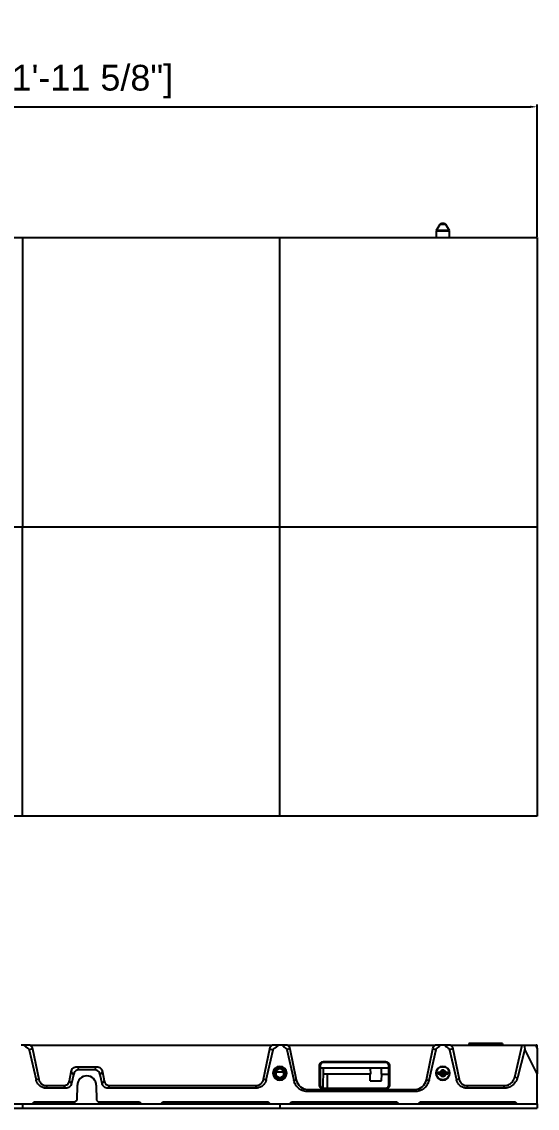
# Model space of a CAD drawing. Header units: millimetres. Extents: x 9226 to 36041, y 16031 to 21779.
# Drawn here: x 10400 to 10701, y 16744 to 17378 of the extents above; entities that cross this region are included whole.
import ezdxf

# ---------------------------------------------------------------- set-up
doc = ezdxf.new("R2010")
doc.units = ezdxf.units.MM
doc.styles.get("Standard").update_dxf_attribs({"font": 'arial.ttf'})
doc.dimstyles.new('ISO-15', dxfattribs={"dimtxt": 15, "dimasz": 4, "dimexe": 1.25, "dimexo": 5, "dimgap": 5, "dimtad": 1, "dimtoh": 1, "dimdec": 1, "dimdsep": 46, "dimtxsty": 'Standard', "dimcen": 2.5, "dimadec": 0, "dimazin": 0, "dimtfac": 1, "dimtdec": 1, "dimtmove": 0, "dimatfit": 3, "dimfxl": 1, "dimarcsym": 0})

# ---------------------------------------------------------------- blocks, each defined once
blk = doc.blocks.new('*D287')
at = {"color": 0, "lineweight": -2, "transparency": 16777216}
for p, q in [((10100.55, 17257.18), (10100.55, 17329.54)), ((10104.55, 17328.29), (10696.55, 17328.29)), ((10700.55, 17257.18), (10700.55, 17329.54))]:
    blk.add_line(p, q, dxfattribs=at)
at = {"color": 0, "transparency": 16777216}
for points in [[(10104.55, 17328.96), (10104.55, 17327.62), (10100.55, 17328.29)], [(10696.55, 17328.96), (10696.55, 17327.62), (10700.55, 17328.29)]]:
    blk.add_solid(points, dxfattribs=at)
at = {"layer": 'Defpoints', "color": 0, "transparency": 16777216}
for p in [(10700.55, 17328.29), (10100.55, 17252.18), (10700.55, 17252.18)]:
    blk.add_point(p, dxfattribs=at)
at = {"color": 0, "lineweight": -3, "transparency": 16777216, "insert": (10400.55, 17343), "char_height": 15, "attachment_point": 5}
blk.add_mtext('600mm [1\'-11 5/8"]', dxfattribs=at)

msp = doc.modelspace()

# ---------------------------------------------------------------- linework, layer by layer
at = {"color": 3, "lineweight": -3, "ltscale": 40}
msp.add_line((10700.553, 17252.476), (10700.553, 17307.676), dxfattribs=at)
at = {"color": 7, "linetype": 'Continuous', "lineweight": -3}
for p, q in [((10642.585, 17257.676), (10641.737, 17256.208)), ((10642.585, 17257.676), (10642.646, 17257.676)), ((10643.841, 17259.676), (10642.646, 17257.676)), ((10647.265, 17259.676), (10643.841, 17259.676)), ((10648.46, 17257.676), (10647.265, 17259.676)), ((10648.46, 17257.676), (10648.522, 17257.676)), ((10649.369, 17256.208), (10648.522, 17257.676)), ((10250.553, 17252.176), (10400.553, 17252.176)), ((10400.553, 17252.176), (10400.553, 17083.426)), ((10400.553, 17252.176), (10550.553, 17252.176)), ((10550.553, 17083.426), (10550.553, 17252.176)), ((10550.553, 17252.176), (10700.553, 17252.176)), ((10641.603, 17255.708), (10641.603, 17252.176)), ((10649.503, 17252.176), (10649.503, 17255.708)), ((10700.553, 17252.176), (10700.553, 17083.426)), ((10250.553, 17083.426), (10400.553, 17083.426)), ((10400.553, 17083.426), (10550.553, 17083.426)), ((10400.553, 16914.676), (10400.553, 17083.426)), ((10550.553, 17083.426), (10700.553, 17083.426)), ((10550.553, 16914.676), (10550.553, 17083.426)), ((10700.553, 17083.426), (10700.553, 16914.676)), ((10400.553, 16914.676), (10250.553, 16914.676)), ((10550.553, 16914.676), (10400.553, 16914.676)), ((10700.553, 16914.676), (10550.553, 16914.676)), ((10665.553, 16782.076), (10660.772, 16782.076)), ((10665.553, 16782.076), (10665.553, 16781.498)), ((10675.553, 16782.076), (10665.553, 16782.076)), ((10675.553, 16782.076), (10675.553, 16781.498)), ((10680.334, 16782.076), (10675.553, 16782.076)), ((10401.341, 16781.076), (10399.765, 16781.076)), ((10405.083, 16781.076), (10401.341, 16781.076)), ((10406.454, 16778.971), (10404.446, 16778.51)), ((10404.446, 16778.51), (10408.479, 16760.963)), ((10405.083, 16781.076), (10546.023, 16781.076)), ((10406.454, 16778.971), (10410.037, 16761.321)), ((10541.069, 16761.321), (10544.652, 16778.971)), ((10542.627, 16760.963), (10546.66, 16778.51)), ((10544.652, 16778.971), (10546.66, 16778.51)), ((10549.765, 16781.076), (10546.023, 16781.076)), ((10551.688, 16781.076), (10549.765, 16781.076)), ((10556.454, 16778.971), (10554.547, 16778.638)), ((10554.547, 16778.638), (10558.634, 16760.726)), ((10555.081, 16781.076), (10641.026, 16781.076)), ((10556.454, 16778.971), (10560.105, 16760.983)), ((10636.001, 16760.983), (10639.652, 16778.971)), ((10637.472, 16760.726), (10641.56, 16778.638)), ((10639.652, 16778.971), (10641.56, 16778.638)), ((10646.341, 16781.076), (10644.418, 16781.076)), ((10650.083, 16781.076), (10646.341, 16781.076)), ((10651.454, 16778.971), (10649.446, 16778.51)), ((10649.446, 16778.51), (10653.479, 16760.963)), ((10650.083, 16781.076), (10691.671, 16781.076)), ((10651.454, 16778.971), (10655.037, 16761.321)), ((10660.59, 16781.498), (10660.553, 16781.076)), ((10665.553, 16781.498), (10660.59, 16781.498)), ((10665.553, 16781.498), (10665.553, 16781.076)), ((10675.553, 16781.498), (10665.553, 16781.498)), ((10675.553, 16781.498), (10675.553, 16781.076)), ((10680.516, 16781.498), (10675.553, 16781.498)), ((10680.516, 16781.498), (10680.553, 16781.076)), ((10687.404, 16762.515), (10691.671, 16781.076)), ((10693.284, 16778.855), (10688.982, 16762.11)), ((10691.671, 16781.076), (10692.999, 16781.076)), ((10692.999, 16781.076), (10693.284, 16778.855)), ((10692.999, 16781.076), (10699.927, 16781.076)), ((10700.553, 16764.376), (10693.284, 16778.855)), ((10700.553, 16779.398), (10699.927, 16781.076)), ((10700.553, 16781.076), (10699.937, 16781.076)), ((10700.553, 16779.398), (10700.553, 16764.376)), ((10576.053, 16771.563), (10612.053, 16771.563)), ((10576.053, 16771.076), (10576.053, 16771.563)), ((10612.053, 16771.076), (10576.053, 16771.076)), ((10612.053, 16771.563), (10612.053, 16771.076)), ((10427.899, 16760.44), (10428.885, 16765.657)), ((10430.267, 16763.946), (10428.885, 16765.657)), ((10430.267, 16763.946), (10429.17, 16758.865)), ((10432.28, 16768.522), (10433.723, 16766.735)), ((10432.28, 16768.522), (10443.826, 16768.522)), ((10442.384, 16766.735), (10433.723, 16766.735)), ((10442.384, 16766.735), (10443.826, 16768.522)), ((10447.221, 16765.657), (10445.84, 16763.946)), ((10446.936, 16758.865), (10445.84, 16763.946)), ((10447.221, 16765.657), (10448.207, 16760.44)), ((10548.171, 16765.534), (10548.199, 16763.935)), ((10548.185, 16765.576), (10552.922, 16765.576)), ((10550.553, 16768.326), (10550.553, 16768.826)), ((10550.553, 16767.276), (10550.553, 16767.776)), ((10552.908, 16763.935), (10552.935, 16765.534)), ((10573.579, 16758.088), (10573.579, 16769.088)), ((10574.053, 16769.076), (10574.053, 16758.076)), ((10614.053, 16767.776), (10574.053, 16767.776)), ((10575.771, 16756.12), (10575.975, 16767.776)), ((10603.327, 16764.276), (10575.913, 16764.276)), ((10578.253, 16756.076), (10578.396, 16764.276)), ((10603.262, 16760.326), (10603.193, 16764.276)), ((10603.282, 16767.776), (10603.327, 16764.276)), ((10609.779, 16764.276), (10609.825, 16767.776)), ((10609.779, 16764.276), (10614.053, 16764.276)), ((10609.845, 16760.326), (10609.913, 16764.276)), ((10614.053, 16758.076), (10614.053, 16769.076)), ((10614.528, 16769.088), (10614.528, 16758.088)), ((10642.646, 16765.376), (10643.841, 16765.376)), ((10643.841, 16764.176), (10642.646, 16764.176)), ((10644.819, 16765.376), (10646.287, 16765.376)), ((10646.287, 16764.176), (10644.819, 16764.176)), ((10647.265, 16765.376), (10648.46, 16765.376)), ((10648.46, 16764.176), (10647.265, 16764.176)), ((10700.553, 16746.976), (10700.553, 16764.376)), ((10410.037, 16761.321), (10408.479, 16760.963)), ((10414.619, 16757.576), (10414.619, 16756.076)), ((10414.619, 16757.576), (10424.503, 16757.576)), ((10425.714, 16756.076), (10424.503, 16757.576)), ((10427.899, 16760.44), (10429.17, 16758.865)), ((10432.401, 16749.075), (10432.553, 16757.776)), ((10432.553, 16757.776), (10432.556, 16757.967)), ((10443.553, 16757.776), (10443.55, 16757.967)), ((10443.553, 16757.776), (10443.705, 16749.075)), ((10446.936, 16758.865), (10448.207, 16760.44)), ((10451.603, 16757.576), (10450.392, 16756.076)), ((10451.603, 16757.576), (10536.487, 16757.576)), ((10536.487, 16757.576), (10536.487, 16756.076)), ((10541.069, 16761.321), (10542.627, 16760.963)), ((10550.553, 16762.276), (10550.553, 16761.776)), ((10550.553, 16761.226), (10550.553, 16760.726)), ((10558.634, 16760.726), (10560.105, 16760.983)), ((10603.262, 16760.326), (10609.845, 16760.326)), ((10636.001, 16760.983), (10637.472, 16760.726)), ((10655.037, 16761.321), (10653.479, 16760.963)), ((10659.619, 16757.576), (10659.619, 16756.076)), ((10659.619, 16757.576), (10681.22, 16757.576)), ((10681.22, 16756.076), (10681.22, 16757.576)), ((10687.404, 16762.515), (10688.982, 16762.11)), ((10425.714, 16756.076), (10414.619, 16756.076)), ((10536.487, 16756.076), (10450.392, 16756.076)), ((10566.966, 16755.377), (10566.966, 16754.078)), ((10566.966, 16755.377), (10629.141, 16755.377)), ((10629.141, 16754.078), (10566.966, 16754.078)), ((10576.053, 16756.076), (10576.053, 16755.614)), ((10576.053, 16756.076), (10612.053, 16756.076)), ((10612.053, 16755.614), (10576.053, 16755.614)), ((10612.053, 16755.614), (10612.053, 16756.076)), ((10629.141, 16754.078), (10629.141, 16755.377)), ((10681.22, 16756.076), (10659.619, 16756.076)), ((10250.553, 16746.976), (10400.553, 16746.976)), ((10250.553, 16744.376), (10400.553, 16744.376)), ((10394.853, 16746.976), (10406.253, 16746.976)), ((10400.553, 16746.976), (10400.553, 16744.376)), ((10400.553, 16746.976), (10550.553, 16746.976)), ((10400.553, 16744.376), (10550.553, 16744.376)), ((10406.253, 16746.976), (10407.353, 16748.076)), ((10407.253, 16747.976), (10416.553, 16747.976)), ((10407.353, 16748.076), (10431.384, 16748.076)), ((10407.553, 16747.976), (10407.553, 16746.976)), ((10415.553, 16746.976), (10415.553, 16747.976)), ((10416.553, 16747.976), (10416.553, 16748.076)), ((10420.605, 16747.676), (10420.598, 16748.076)), ((10420.605, 16747.676), (10423.105, 16747.676)), ((10421.803, 16747.676), (10421.803, 16746.976)), ((10423.105, 16747.676), (10423.098, 16748.076)), ((10423.105, 16747.676), (10428.002, 16747.676)), ((10424.303, 16747.676), (10424.303, 16746.976)), ((10426.803, 16747.676), (10426.803, 16746.976)), ((10428.002, 16747.676), (10428.009, 16748.076)), ((10431.384, 16748.076), (10432.401, 16749.075)), ((10443.705, 16749.075), (10444.722, 16748.076)), ((10444.722, 16748.076), (10468.753, 16748.076)), ((10460.903, 16746.976), (10460.903, 16748.076)), ((10468.753, 16748.076), (10469.853, 16746.976)), ((10469.853, 16746.976), (10481.253, 16746.976)), ((10481.253, 16746.976), (10482.353, 16748.076)), ((10482.353, 16748.076), (10543.753, 16748.076)), ((10490.203, 16746.976), (10490.203, 16748.076)), ((10523, 16747.676), (10522.993, 16748.076)), ((10523, 16747.676), (10525.483, 16747.676)), ((10524.303, 16747.676), (10524.303, 16746.976)), ((10525.483, 16747.676), (10525.476, 16748.076)), ((10525.483, 16747.676), (10530.624, 16747.676)), ((10526.803, 16747.676), (10526.803, 16746.976)), ((10529.303, 16747.676), (10529.303, 16746.976)), ((10530.624, 16747.676), (10530.631, 16748.076)), ((10534.553, 16748.076), (10534.553, 16747.976)), ((10534.553, 16747.976), (10543.853, 16747.976)), ((10535.553, 16747.976), (10535.553, 16746.976)), ((10543.553, 16746.976), (10543.553, 16747.976)), ((10543.753, 16748.076), (10544.853, 16746.976)), ((10544.853, 16746.976), (10556.253, 16746.976)), ((10550.553, 16746.976), (10700.553, 16746.976)), ((10550.553, 16746.976), (10550.553, 16744.376)), ((10550.553, 16744.376), (10700.553, 16744.376)), ((10556.253, 16746.976), (10557.353, 16748.076)), ((10557.253, 16747.976), (10566.553, 16747.976)), ((10557.353, 16748.076), (10618.753, 16748.076)), ((10557.553, 16747.976), (10557.553, 16746.976)), ((10565.553, 16746.976), (10565.553, 16747.976)), ((10566.553, 16747.976), (10566.553, 16748.076)), ((10570.483, 16747.676), (10570.476, 16748.076)), ((10570.483, 16747.676), (10575.624, 16747.676)), ((10571.803, 16747.676), (10571.803, 16746.976)), ((10574.303, 16747.676), (10574.303, 16746.976)), ((10575.624, 16747.676), (10575.631, 16748.076)), ((10575.624, 16747.676), (10578.106, 16747.676)), ((10576.803, 16747.676), (10576.803, 16746.976)), ((10578.106, 16747.676), (10578.113, 16748.076)), ((10610.903, 16746.976), (10610.903, 16748.076)), ((10618.753, 16748.076), (10619.853, 16746.976)), ((10619.853, 16746.976), (10631.253, 16746.976)), ((10631.253, 16746.976), (10632.353, 16748.076)), ((10632.353, 16748.076), (10687.753, 16748.076)), ((10640.203, 16746.976), (10640.203, 16748.076)), ((10672.991, 16747.676), (10672.984, 16748.076)), ((10672.991, 16747.676), (10678.115, 16747.676)), ((10674.303, 16747.676), (10674.303, 16746.976)), ((10676.803, 16747.676), (10676.803, 16746.976)), ((10678.115, 16747.676), (10678.122, 16748.076)), ((10678.115, 16747.676), (10680.502, 16747.676)), ((10679.303, 16747.676), (10679.303, 16746.976)), ((10680.502, 16747.676), (10680.509, 16748.076)), ((10684.553, 16748.076), (10684.553, 16747.976)), ((10684.553, 16747.976), (10687.853, 16747.976)), ((10685.553, 16747.976), (10685.553, 16746.976)), ((10687.753, 16748.076), (10688.853, 16746.976)), ((10688.853, 16746.976), (10700.553, 16746.976)), ((10700.553, 16746.976), (10700.553, 16744.376))]:
    msp.add_line(p, q, dxfattribs=at)
at = {"color": 8, "linetype": 'Continuous', "lineweight": -3}
for p, q in [((10649.503, 17255.708), (10641.603, 17255.708)), ((10645.519, 17256.208), (10641.737, 17256.208)), ((10649.369, 17256.208), (10645.519, 17256.208)), ((10645.553, 16768.726), (10645.553, 16768.826)), ((10645.553, 16760.826), (10645.553, 16760.726))]:
    msp.add_line(p, q, dxfattribs=at)
at = {"color": 7, "linetype": 'Continuous', "lineweight": -3, "flags": 128}
for points in [[(10574.053, 16769.076), (10573.787, 16769.083), (10573.579, 16769.088)], [(10614.528, 16769.088), (10614.262, 16769.081), (10614.053, 16769.076)], [(10574.053, 16758.076), (10573.787, 16758.083), (10573.579, 16758.088)], [(10614.528, 16758.088), (10614.262, 16758.081), (10614.053, 16758.076)]]:
    msp.add_lwpolyline(points, dxfattribs=at)
at = {"color": 7, "linetype": 'Continuous', "lineweight": -3}
for radius in [3.95, 3.816]:
    msp.add_circle((10645.553, 16764.776), radius, dxfattribs=at)
for centre, radius, start, end in [((10642.603, 17255.708), 1, 150, 180), ((10648.503, 17255.708), 1, 0, 30), ((10661.985, 16781.376), 1.4, 150, 175), ((10679.122, 16781.376), 1.4, 5, 30), ((10438.053, 16757.776), 5.5, 0, 180), ((10550.553, 16764.776), 4.05, 90, 270), ((10550.553, 16764.776), 3.55, 90, 270), ((10550.553, 16764.776), 3, 90, 270), ((10550.553, 16764.776), 2.5, 90, 270), ((10550.553, 16764.776), 4.05, 270, 90), ((10550.553, 16764.776), 3.55, 270, 90), ((10550.553, 16764.776), 3, 270, 90), ((10550.553, 16764.776), 2.5, 270, 90), ((10645.553, 16764.776), 4.05, 90, 270), ((10645.553, 16764.776), 2.969, 168.338926, 191.661074), ((10645.553, 16764.776), 1.814, 19.317157, 160.682834), ((10645.553, 16764.776), 1.814, 199.317168, 340.682826), ((10645.553, 16764.776), 4.05, 270, 90), ((10645.553, 16764.776), 2.969, 348.338926, 11.661074), ((10566.965, 16762.376), 6.999, 191.482413, 270.00724), ((10629.142, 16762.376), 6.999, 269.99276, 348.517587)]:
    msp.add_arc(centre, radius, start, end, dxfattribs=at)
for points, knots in [([(10644.819, 17260.176), (10644.649, 17260.159), (10644.36, 17260.132), (10644.025, 17259.923), (10643.898, 17259.752), (10643.841, 17259.676)], [0, 0, 0, 0, 0.4450055, 0.7507299, 1, 1, 1, 1]), ([(10646.287, 17260.176), (10646.239, 17260.176), (10646.144, 17260.176), (10645.962, 17260.176), (10645.763, 17260.176), (10645.553, 17260.176), (10645.343, 17260.176), (10645.144, 17260.176), (10644.962, 17260.176), (10644.867, 17260.176), (10644.819, 17260.176)], [0, 0, 0, 0, 0.1249229, 0.2500008, 0.3748376, 0.4999949, 0.6248348, 0.7499979, 0.8749184, 1, 1, 1, 1]), ([(10647.265, 17259.676), (10647.196, 17259.766), (10647.057, 17259.948), (10646.746, 17260.115), (10646.48, 17260.172), (10646.324, 17260.175), (10646.287, 17260.176)], [0, 0, 0, 0, 0.2960001, 0.5914594, 0.9026425, 1, 1, 1, 1]), ([(10401.341, 16781.076), (10401.667, 16780.852), (10402.284, 16780.429), (10403.067, 16779.896), (10403.684, 16779.473), (10404.056, 16779.222), (10404.227, 16778.996), (10404.292, 16778.914), (10404.346, 16778.818), (10404.378, 16778.731), (10404.416, 16778.623), (10404.434, 16778.555), (10404.446, 16778.51)], [0, 0, 0, 0, 0.289629, 0.546849, 0.6914899, 0.839411, 0.8686776, 0.8977948, 0.9162387, 0.9485969, 0.9657607, 1, 1, 1, 1]), ([(10405.083, 16781.076), (10405.132, 16781.04), (10405.23, 16780.968), (10405.368, 16780.851), (10405.501, 16780.727), (10405.627, 16780.595), (10405.747, 16780.456), (10405.86, 16780.309), (10405.992, 16780.117), (10406.134, 16779.877), (10406.272, 16779.585), (10406.382, 16779.283), (10406.43, 16779.075), (10406.454, 16778.971)], [0, 0, 0, 0, 0.0707591, 0.1413361, 0.2119424, 0.2827893, 0.3540861, 0.4260378, 0.4988442, 0.6260874, 0.751275, 0.8755299, 1, 1, 1, 1]), ([(10544.652, 16778.971), (10544.665, 16779.031), (10544.691, 16779.149), (10544.742, 16779.323), (10544.802, 16779.494), (10544.872, 16779.663), (10544.951, 16779.828), (10545.04, 16779.991), (10545.162, 16780.19), (10545.325, 16780.417), (10545.537, 16780.661), (10545.768, 16780.884), (10545.938, 16781.012), (10546.023, 16781.076)], [0, 0, 0, 0, 0.0706265, 0.1411173, 0.2116847, 0.2825402, 0.3538929, 0.4259475, 0.4989028, 0.6263685, 0.7516211, 0.8757814, 1, 1, 1, 1]), ([(10546.66, 16778.51), (10546.698, 16778.693), (10546.775, 16778.866), (10546.936, 16779.092), (10546.998, 16779.162), (10547.134, 16779.287), (10547.212, 16779.34), (10547.595, 16779.601), (10548.483, 16780.204), (10549.277, 16780.744), (10549.765, 16781.076)], [0, 0, 0, 0, 0.125, 0.125, 0.1875, 0.1875, 0.25, 0.25, 0.5, 1, 1, 1, 1]), ([(10555.081, 16781.076), (10554.94, 16781.078), (10554.799, 16781.076), (10554.516, 16781.076), (10554.374, 16781.076), (10553.95, 16781.076), (10553.667, 16781.076), (10552.82, 16781.076), (10552.254, 16781.076), (10551.688, 16781.076)], [0, 0, 0, 0, 0.125, 0.125, 0.25, 0.25, 0.5, 0.5, 1, 1, 1, 1]), ([(10551.688, 16781.076), (10552.053, 16780.823), (10552.418, 16780.571), (10552.965, 16780.193), (10553.147, 16780.067), (10553.42, 16779.878), (10553.512, 16779.815), (10553.695, 16779.689), (10553.791, 16779.622), (10553.941, 16779.518), (10553.999, 16779.476), (10554.057, 16779.43), (10554.072, 16779.418), (10554.093, 16779.401), (10554.113, 16779.383), (10554.197, 16779.302), (10554.26, 16779.23), (10554.427, 16778.993), (10554.504, 16778.822), (10554.547, 16778.638)], [0, 0, 0, 0, 0.25, 0.25, 0.375, 0.375, 0.4375, 0.4375, 0.5, 0.5, 0.5625, 0.5625, 0.59375, 0.59375, 0.625, 0.625, 0.75, 0.75, 1, 1, 1, 1]), ([(10555.081, 16781.076), (10555.168, 16781.012), (10555.253, 16780.947), (10555.416, 16780.809), (10555.493, 16780.735), (10555.715, 16780.504), (10555.85, 16780.335), (10556.203, 16779.794), (10556.368, 16779.396), (10556.454, 16778.971)], [0, 0, 0, 0, 0.125, 0.125, 0.25, 0.25, 0.5, 0.5, 1, 1, 1, 1]), ([(10639.652, 16778.971), (10639.737, 16779.391), (10639.905, 16779.795), (10640.256, 16780.334), (10640.389, 16780.501), (10640.61, 16780.732), (10640.688, 16780.807), (10640.852, 16780.946), (10640.938, 16781.012), (10641.026, 16781.076)], [0, 0, 0, 0, 0.5, 0.5, 0.75, 0.75, 0.875, 0.875, 1, 1, 1, 1]), ([(10644.418, 16781.076), (10643.853, 16781.076), (10643.287, 16781.076), (10642.439, 16781.076), (10642.156, 16781.076), (10641.732, 16781.077), (10641.591, 16781.077), (10641.308, 16781.077), (10641.167, 16781.078), (10641.026, 16781.076)], [0, 0, 0, 0, 0.5, 0.5, 0.75, 0.75, 0.875, 0.875, 1, 1, 1, 1]), ([(10641.56, 16778.638), (10641.569, 16778.677), (10641.589, 16778.752), (10641.628, 16778.858), (10641.672, 16778.956), (10641.719, 16779.045), (10641.768, 16779.124), (10641.818, 16779.194), (10641.866, 16779.254), (10641.911, 16779.307), (10641.954, 16779.352), (10641.991, 16779.387), (10642.021, 16779.415), (10642.061, 16779.448), (10642.141, 16779.509), (10642.298, 16779.618), (10642.537, 16779.783), (10642.883, 16780.02), (10643.517, 16780.456), (10644.045, 16780.819), (10644.418, 16781.076)], [0, 0, 0, 0, 0.0310903, 0.0607072, 0.0886723, 0.1148492, 0.1391415, 0.1614878, 0.1817905, 0.1998698, 0.2158807, 0.2303197, 0.239612, 0.2480074, 0.2709001, 0.3179023, 0.3979784, 0.4985347, 0.6456164, 1, 1, 1, 1]), ([(10646.341, 16781.076), (10646.667, 16780.852), (10647.284, 16780.429), (10648.067, 16779.896), (10648.684, 16779.473), (10649.056, 16779.222), (10649.227, 16778.996), (10649.292, 16778.914), (10649.346, 16778.818), (10649.378, 16778.731), (10649.416, 16778.623), (10649.434, 16778.555), (10649.446, 16778.51)], [0, 0, 0, 0, 0.289629, 0.546849, 0.6914899, 0.839411, 0.8686776, 0.8977948, 0.9162387, 0.9485969, 0.9657607, 1, 1, 1, 1]), ([(10650.083, 16781.076), (10650.132, 16781.04), (10650.23, 16780.968), (10650.368, 16780.851), (10650.501, 16780.727), (10650.627, 16780.595), (10650.747, 16780.456), (10650.86, 16780.309), (10650.992, 16780.117), (10651.134, 16779.877), (10651.272, 16779.585), (10651.382, 16779.283), (10651.43, 16779.075), (10651.454, 16778.971)], [0, 0, 0, 0, 0.0707591, 0.1413361, 0.2119424, 0.2827893, 0.3540861, 0.4260378, 0.4988442, 0.6260874, 0.751275, 0.8755299, 1, 1, 1, 1]), ([(10700.553, 16779.573), (10700.553, 16779.714), (10700.553, 16780.215), (10700.553, 16780.716), (10700.553, 16781.076)], [0, 0, 0, 0, 0.2813962, 1, 1, 1, 1]), ([(10573.579, 16769.088), (10573.58, 16769.142), (10573.582, 16769.249), (10573.598, 16769.409), (10573.625, 16769.567), (10573.662, 16769.725), (10573.71, 16769.881), (10573.806, 16770.136), (10573.984, 16770.473), (10574.292, 16770.849), (10574.668, 16771.157), (10575.029, 16771.347), (10575.335, 16771.459), (10575.572, 16771.519), (10575.811, 16771.556), (10575.972, 16771.56), (10576.053, 16771.563)], [0, 0, 0, 0, 0.0414226, 0.0827214, 0.1240802, 0.165682, 0.2077067, 0.2503288, 0.3760422, 0.5000512, 0.6237435, 0.7495003, 0.8130207, 0.8755356, 0.9376549, 1, 1, 1, 1]), ([(10576.053, 16771.076), (10576.004, 16771.074), (10575.905, 16771.072), (10575.753, 16771.055), (10575.596, 16771.025), (10575.436, 16770.98), (10575.274, 16770.92), (10575.111, 16770.843), (10574.951, 16770.748), (10574.795, 16770.634), (10574.646, 16770.501), (10574.506, 16770.349), (10574.379, 16770.177), (10574.268, 16769.987), (10574.176, 16769.779), (10574.107, 16769.556), (10574.062, 16769.32), (10574.056, 16769.158), (10574.053, 16769.076)], [0, 0, 0, 0, 0.0464851, 0.0951047, 0.1458591, 0.1987486, 0.2537734, 0.3109336, 0.3702295, 0.4316611, 0.4952284, 0.5609314, 0.6287703, 0.6987449, 0.7708553, 0.8451013, 0.9214829, 1, 1, 1, 1]), ([(10612.053, 16771.563), (10612.107, 16771.562), (10612.214, 16771.56), (10612.374, 16771.543), (10612.532, 16771.517), (10612.69, 16771.479), (10612.846, 16771.431), (10613.1, 16771.335), (10613.438, 16771.158), (10613.814, 16770.85), (10614.122, 16770.473), (10614.312, 16770.113), (10614.424, 16769.806), (10614.483, 16769.57), (10614.521, 16769.33), (10614.525, 16769.169), (10614.528, 16769.088)], [0, 0, 0, 0, 0.04140846, 0.08269338, 0.12403878, 0.16562785, 0.20764062, 0.25025173, 0.37594096, 0.49994156, 0.62364223, 0.74942308, 0.81296025, 0.87549399, 0.93763361, 1, 1, 1, 1]), ([(10614.053, 16769.076), (10614.052, 16769.121), (10614.05, 16769.212), (10614.036, 16769.346), (10614.014, 16769.477), (10613.983, 16769.604), (10613.945, 16769.727), (10613.9, 16769.846), (10613.849, 16769.959), (10613.791, 16770.068), (10613.728, 16770.171), (10613.66, 16770.268), (10613.588, 16770.359), (10613.512, 16770.445), (10613.433, 16770.525), (10613.351, 16770.599), (10613.266, 16770.667), (10613.18, 16770.729), (10613.092, 16770.785), (10613.004, 16770.836), (10612.914, 16770.881), (10612.825, 16770.921), (10612.735, 16770.956), (10612.646, 16770.986), (10612.558, 16771.012), (10612.47, 16771.032), (10612.384, 16771.049), (10612.299, 16771.061), (10612.215, 16771.069), (10612.134, 16771.075), (10612.08, 16771.075), (10612.053, 16771.076)], [0, 0, 0, 0, 0.0435902, 0.0865297, 0.1288185, 0.1704567, 0.2114442, 0.251781, 0.2914672, 0.3305028, 0.3688878, 0.4066222, 0.443706, 0.4801392, 0.5159219, 0.5510541, 0.5855359, 0.6193671, 0.652548, 0.6850784, 0.7169585, 0.7481883, 0.7787678, 0.808697, 0.8379761, 0.8666051, 0.8945839, 0.9219128, 0.9485917, 0.9746208, 1, 1, 1, 1]), ([(10428.885, 16765.657), (10428.966, 16766.085), (10429.102, 16766.488), (10429.488, 16767.203), (10429.738, 16767.515), (10430.335, 16768.018), (10430.682, 16768.21), (10431.442, 16768.462), (10431.854, 16768.522), (10432.28, 16768.522)], [0, 0, 0, 0, 0.25, 0.25, 0.5, 0.5, 0.75, 0.75, 1, 1, 1, 1]), ([(10433.723, 16766.735), (10433.296, 16766.735), (10432.883, 16766.677), (10432.118, 16766.431), (10431.766, 16766.245), (10431.159, 16765.755), (10430.903, 16765.451), (10430.501, 16764.754), (10430.357, 16764.362), (10430.267, 16763.946)], [0, 0, 0, 0, 0.25, 0.25, 0.5, 0.5, 0.75, 0.75, 1, 1, 1, 1]), ([(10445.84, 16763.946), (10445.75, 16764.362), (10445.605, 16764.754), (10445.204, 16765.451), (10444.947, 16765.755), (10444.34, 16766.245), (10443.989, 16766.431), (10443.224, 16766.677), (10442.81, 16766.735), (10442.384, 16766.735)], [0, 0, 0, 0, 0.25, 0.25, 0.5, 0.5, 0.75, 0.75, 1, 1, 1, 1]), ([(10443.826, 16768.522), (10444.252, 16768.522), (10444.664, 16768.462), (10445.424, 16768.21), (10445.771, 16768.018), (10446.368, 16767.515), (10446.618, 16767.203), (10447.004, 16766.488), (10447.14, 16766.085), (10447.221, 16765.657)], [0, 0, 0, 0, 0.25, 0.25, 0.5, 0.5, 0.75, 0.75, 1, 1, 1, 1]), ([(10643.841, 16765.376), (10643.911, 16765.376), (10644.049, 16765.376), (10644.36, 16765.376), (10644.626, 16765.376), (10644.782, 16765.376), (10644.819, 16765.376)], [0, 0, 0, 0, 0.2959962, 0.5914517, 0.9026308, 1, 1, 1, 1]), ([(10644.819, 16764.176), (10644.649, 16764.176), (10644.36, 16764.176), (10644.025, 16764.176), (10643.898, 16764.176), (10643.841, 16764.176)], [0, 0, 0, 0, 0.4450055, 0.7507299, 1, 1, 1, 1]), ([(10644.819, 16765.376), (10644.867, 16765.427), (10644.962, 16765.53), (10645.144, 16765.638), (10645.343, 16765.708), (10645.553, 16765.731), (10645.763, 16765.708), (10645.962, 16765.638), (10646.144, 16765.53), (10646.239, 16765.427), (10646.287, 16765.376)], [0, 0, 0, 0, 0.1249164, 0.249994, 0.3748307, 0.4999966, 0.6248363, 0.7499908, 0.8749186, 1, 1, 1, 1]), ([(10646.287, 16764.176), (10646.239, 16764.124), (10646.144, 16764.021), (10645.962, 16763.913), (10645.763, 16763.843), (10645.553, 16763.82), (10645.343, 16763.843), (10645.144, 16763.913), (10644.962, 16764.021), (10644.867, 16764.124), (10644.819, 16764.176)], [0, 0, 0, 0, 0.1249229, 0.2500008, 0.3748376, 0.4999949, 0.6248348, 0.7499979, 0.8749184, 1, 1, 1, 1]), ([(10646.287, 16765.376), (10646.458, 16765.376), (10646.746, 16765.376), (10647.082, 16765.376), (10647.208, 16765.376), (10647.265, 16765.376)], [0, 0, 0, 0, 0.4449972, 0.7507357, 1, 1, 1, 1]), ([(10647.265, 16764.176), (10647.196, 16764.176), (10647.057, 16764.176), (10646.746, 16764.176), (10646.48, 16764.176), (10646.324, 16764.176), (10646.287, 16764.176)], [0, 0, 0, 0, 0.2960001, 0.5914594, 0.9026425, 1, 1, 1, 1]), ([(10414.619, 16756.076), (10414.54, 16756.076), (10414.382, 16756.078), (10414.147, 16756.092), (10413.913, 16756.113), (10413.681, 16756.144), (10413.45, 16756.183), (10413.22, 16756.231), (10412.992, 16756.288), (10412.765, 16756.353), (10412.28, 16756.512), (10411.56, 16756.832), (10410.677, 16757.423), (10409.903, 16758.151), (10409.392, 16758.832), (10409.07, 16759.38), (10408.881, 16759.76), (10408.72, 16760.15), (10408.582, 16760.551), (10408.514, 16760.825), (10408.479, 16760.963)], [0, 0, 0, 0, 0.0279561, 0.0557813, 0.0835141, 0.1111935, 0.1388588, 0.1665491, 0.1943037, 0.2221614, 0.2501607, 0.375032, 0.5000082, 0.6248422, 0.7498408, 0.8000855, 0.849995, 0.8997977, 0.9497234, 1, 1, 1, 1]), ([(10410.037, 16761.321), (10410.051, 16761.255), (10410.079, 16761.125), (10410.132, 16760.932), (10410.192, 16760.741), (10410.261, 16760.554), (10410.338, 16760.37), (10410.422, 16760.188), (10410.515, 16760.009), (10410.716, 16759.661), (10411.07, 16759.172), (10411.646, 16758.613), (10412.308, 16758.159), (10412.919, 16757.883), (10413.429, 16757.724), (10413.821, 16757.638), (10414.218, 16757.585), (10414.485, 16757.579), (10414.619, 16757.576)], [0, 0, 0, 0, 0.0313692, 0.0626035, 0.0937606, 0.1248988, 0.1560763, 0.1873514, 0.2187814, 0.2504233, 0.3754904, 0.5002025, 0.6246838, 0.7497704, 0.8126763, 0.87504, 0.9373258, 1, 1, 1, 1]), ([(10424.503, 16757.576), (10424.93, 16757.576), (10425.342, 16757.636), (10426.102, 16757.888), (10426.449, 16758.079), (10427.046, 16758.583), (10427.296, 16758.895), (10427.682, 16759.61), (10427.818, 16760.012), (10427.899, 16760.44)], [0, 0, 0, 0, 0.25, 0.25, 0.5, 0.5, 0.75, 0.75, 1, 1, 1, 1]), ([(10429.17, 16758.865), (10429.08, 16758.449), (10428.935, 16758.057), (10428.534, 16757.36), (10428.278, 16757.056), (10427.67, 16756.566), (10427.319, 16756.38), (10426.554, 16756.134), (10426.14, 16756.076), (10425.714, 16756.076)], [0, 0, 0, 0, 0.25, 0.25, 0.5, 0.5, 0.75, 0.75, 1, 1, 1, 1]), ([(10450.392, 16756.076), (10449.966, 16756.076), (10449.552, 16756.134), (10448.787, 16756.38), (10448.436, 16756.566), (10447.828, 16757.056), (10447.572, 16757.36), (10447.171, 16758.057), (10447.026, 16758.449), (10446.936, 16758.865)], [0, 0, 0, 0, 0.25, 0.25, 0.5, 0.5, 0.75, 0.75, 1, 1, 1, 1]), ([(10448.207, 16760.44), (10448.288, 16760.012), (10448.425, 16759.61), (10448.811, 16758.895), (10449.06, 16758.583), (10449.657, 16758.079), (10450.004, 16757.888), (10450.764, 16757.636), (10451.177, 16757.576), (10451.603, 16757.576)], [0, 0, 0, 0, 0.25, 0.25, 0.5, 0.5, 0.75, 0.75, 1, 1, 1, 1]), ([(10536.487, 16757.576), (10536.554, 16757.576), (10536.688, 16757.578), (10536.888, 16757.591), (10537.086, 16757.613), (10537.284, 16757.643), (10537.48, 16757.681), (10537.675, 16757.728), (10537.868, 16757.784), (10538.249, 16757.911), (10538.799, 16758.16), (10539.461, 16758.614), (10540.038, 16759.173), (10540.43, 16759.716), (10540.688, 16760.185), (10540.849, 16760.552), (10540.98, 16760.93), (10541.04, 16761.19), (10541.069, 16761.321)], [0, 0, 0, 0, 0.0313639, 0.062594, 0.0937484, 0.1248854, 0.1560634, 0.1873407, 0.2187748, 0.2504225, 0.3754903, 0.5002003, 0.6246679, 0.7497563, 0.8126623, 0.8750288, 0.9373195, 1, 1, 1, 1]), ([(10542.627, 16760.963), (10542.608, 16760.886), (10542.572, 16760.733), (10542.506, 16760.507), (10542.432, 16760.284), (10542.35, 16760.064), (10542.26, 16759.848), (10542.162, 16759.635), (10542.056, 16759.425), (10541.941, 16759.219), (10541.677, 16758.782), (10541.203, 16758.152), (10540.43, 16757.424), (10539.547, 16756.833), (10538.769, 16756.487), (10538.162, 16756.297), (10537.751, 16756.198), (10537.334, 16756.127), (10536.912, 16756.084), (10536.629, 16756.078), (10536.487, 16756.076)], [0, 0, 0, 0, 0.027944, 0.0557601, 0.0834869, 0.1111636, 0.1388295, 0.1665238, 0.1942858, 0.2221545, 0.2501682, 0.3750481, 0.5000251, 0.6248208, 0.7498149, 0.8000557, 0.8499661, 0.8997743, 0.9497097, 1, 1, 1, 1]), ([(10566.966, 16754.078), (10566.078, 16754.078), (10565.138, 16754.22), (10563.307, 16754.841), (10562.417, 16755.322), (10560.858, 16756.565), (10560.192, 16757.326), (10559.179, 16758.975), (10558.832, 16759.86), (10558.634, 16760.726)], [0, 0, 0, 0, 0.25, 0.25, 0.5, 0.5, 0.75, 0.75, 1, 1, 1, 1]), ([(10576.053, 16755.614), (10576, 16755.615), (10575.893, 16755.617), (10575.733, 16755.633), (10575.574, 16755.66), (10575.417, 16755.697), (10575.26, 16755.745), (10575.006, 16755.842), (10574.669, 16756.019), (10574.292, 16756.327), (10573.984, 16756.703), (10573.794, 16757.064), (10573.683, 16757.37), (10573.623, 16757.607), (10573.585, 16757.846), (10573.581, 16758.008), (10573.579, 16758.088)], [0, 0, 0, 0, 0.0414085, 0.0826934, 0.1240388, 0.1656279, 0.2076406, 0.2502517, 0.375941, 0.4999416, 0.6236422, 0.7494231, 0.8129603, 0.875494, 0.9376336, 1, 1, 1, 1]), ([(10574.053, 16758.076), (10574.054, 16758.03), (10574.056, 16757.939), (10574.07, 16757.805), (10574.092, 16757.674), (10574.123, 16757.547), (10574.161, 16757.424), (10574.206, 16757.305), (10574.258, 16757.192), (10574.315, 16757.083), (10574.378, 16756.98), (10574.446, 16756.883), (10574.518, 16756.792), (10574.594, 16756.706), (10574.673, 16756.626), (10574.755, 16756.552), (10574.84, 16756.484), (10574.926, 16756.422), (10575.014, 16756.366), (10575.102, 16756.315), (10575.192, 16756.27), (10575.281, 16756.23), (10575.371, 16756.195), (10575.46, 16756.165), (10575.549, 16756.139), (10575.636, 16756.119), (10575.723, 16756.102), (10575.808, 16756.09), (10575.891, 16756.082), (10575.973, 16756.076), (10576.027, 16756.076), (10576.053, 16756.076)], [0, 0, 0, 0, 0.0435902, 0.08652971, 0.12881854, 0.1704567, 0.21144419, 0.25178104, 0.29146724, 0.33050282, 0.36888779, 0.40662217, 0.44370597, 0.48013922, 0.51592194, 0.55105414, 0.58553587, 0.61936713, 0.65254797, 0.68507842, 0.71695851, 0.74818829, 0.77876778, 0.80869704, 0.83797612, 0.86660507, 0.89458394, 0.9219128, 0.94859171, 0.97462075, 1, 1, 1, 1]), ([(10614.528, 16758.088), (10614.527, 16758.035), (10614.525, 16757.928), (10614.508, 16757.768), (10614.481, 16757.609), (10614.444, 16757.452), (10614.396, 16757.296), (10614.3, 16757.041), (10614.122, 16756.704), (10613.814, 16756.328), (10613.438, 16756.019), (10613.078, 16755.829), (10612.771, 16755.718), (10612.535, 16755.658), (10612.295, 16755.621), (10612.134, 16755.616), (10612.053, 16755.614)], [0, 0, 0, 0, 0.04142262, 0.08272142, 0.12408021, 0.16568203, 0.20770672, 0.25032878, 0.37604218, 0.5000512, 0.62374355, 0.74950028, 0.8130207, 0.8755356, 0.93765488, 1, 1, 1, 1]), ([(10612.053, 16756.076), (10612.102, 16756.077), (10612.201, 16756.079), (10612.353, 16756.096), (10612.51, 16756.126), (10612.67, 16756.171), (10612.833, 16756.231), (10612.995, 16756.308), (10613.155, 16756.403), (10613.311, 16756.517), (10613.461, 16756.65), (10613.6, 16756.802), (10613.727, 16756.974), (10613.838, 16757.164), (10613.93, 16757.372), (10613.999, 16757.595), (10614.044, 16757.831), (10614.05, 16757.993), (10614.053, 16758.076)], [0, 0, 0, 0, 0.0464851, 0.0951047, 0.1458591, 0.1987486, 0.2537734, 0.3109336, 0.3702295, 0.4316611, 0.4952284, 0.5609314, 0.6287703, 0.6987449, 0.7708553, 0.8451013, 0.9214829, 1, 1, 1, 1]), ([(10612.053, 16756.076), (10612.102, 16756.077), (10612.201, 16756.079), (10612.353, 16756.096), (10612.51, 16756.126), (10612.67, 16756.171), (10612.833, 16756.231), (10612.995, 16756.308), (10613.155, 16756.403), (10613.311, 16756.517), (10613.461, 16756.65), (10613.6, 16756.802), (10613.727, 16756.974), (10613.838, 16757.164), (10613.93, 16757.372), (10613.999, 16757.595), (10614.044, 16757.831), (10614.05, 16757.993), (10614.053, 16758.076)], [0, 0, 0, 0, 0.0464914, 0.0951173, 0.1458778, 0.1987729, 0.2538026, 0.310967, 0.3702659, 0.4316994, 0.4952674, 0.5609698, 0.6288065, 0.6987773, 0.7708823, 0.8451211, 0.9214938, 1, 1, 1, 1]), ([(10637.472, 16760.726), (10637.274, 16759.86), (10636.927, 16758.975), (10635.914, 16757.326), (10635.248, 16756.565), (10633.689, 16755.322), (10632.8, 16754.841), (10630.968, 16754.22), (10630.029, 16754.078), (10629.141, 16754.078)], [0, 0, 0, 0, 0.25, 0.25, 0.5, 0.5, 0.75, 0.75, 1, 1, 1, 1]), ([(10659.619, 16756.076), (10659.54, 16756.076), (10659.382, 16756.078), (10659.147, 16756.092), (10658.913, 16756.113), (10658.681, 16756.144), (10658.45, 16756.183), (10658.22, 16756.231), (10657.992, 16756.288), (10657.765, 16756.353), (10657.28, 16756.512), (10656.56, 16756.832), (10655.677, 16757.423), (10654.903, 16758.151), (10654.392, 16758.832), (10654.07, 16759.38), (10653.881, 16759.76), (10653.72, 16760.15), (10653.582, 16760.551), (10653.514, 16760.825), (10653.479, 16760.963)], [0, 0, 0, 0, 0.0279561, 0.0557813, 0.0835141, 0.1111935, 0.1388588, 0.1665491, 0.1943037, 0.2221614, 0.2501607, 0.375032, 0.5000082, 0.6248422, 0.7498408, 0.8000855, 0.849995, 0.8997977, 0.9497234, 1, 1, 1, 1]), ([(10655.037, 16761.321), (10655.051, 16761.255), (10655.079, 16761.125), (10655.132, 16760.932), (10655.192, 16760.741), (10655.261, 16760.554), (10655.338, 16760.37), (10655.422, 16760.188), (10655.515, 16760.009), (10655.716, 16759.661), (10656.07, 16759.172), (10656.646, 16758.613), (10657.308, 16758.159), (10657.919, 16757.883), (10658.429, 16757.724), (10658.821, 16757.638), (10659.218, 16757.585), (10659.485, 16757.579), (10659.619, 16757.576)], [0, 0, 0, 0, 0.0313692, 0.0626035, 0.0937606, 0.1248988, 0.1560763, 0.1873514, 0.2187814, 0.2504233, 0.3754904, 0.5002025, 0.6246838, 0.7497704, 0.8126763, 0.87504, 0.9373258, 1, 1, 1, 1]), ([(10681.22, 16757.576), (10681.3, 16757.576), (10681.459, 16757.578), (10681.697, 16757.592), (10681.934, 16757.613), (10682.169, 16757.644), (10682.403, 16757.684), (10682.635, 16757.732), (10682.866, 16757.789), (10683.095, 16757.855), (10683.584, 16758.015), (10684.311, 16758.336), (10685.199, 16758.932), (10685.975, 16759.668), (10686.487, 16760.356), (10686.809, 16760.911), (10686.998, 16761.295), (10687.161, 16761.691), (10687.299, 16762.097), (10687.369, 16762.376), (10687.404, 16762.515)], [0, 0, 0, 0, 0.0280499, 0.0559576, 0.0837616, 0.1115004, 0.139213, 0.1669385, 0.1947159, 0.222584, 0.2505812, 0.3753969, 0.4998611, 0.6241289, 0.7491711, 0.7994032, 0.8493789, 0.8993216, 0.9494548, 1, 1, 1, 1]), ([(10688.982, 16762.11), (10688.956, 16762.014), (10688.905, 16761.824), (10688.816, 16761.542), (10688.717, 16761.265), (10688.609, 16760.992), (10688.491, 16760.723), (10688.363, 16760.459), (10688.225, 16760.199), (10688.078, 16759.944), (10687.74, 16759.404), (10687.139, 16758.626), (10686.165, 16757.73), (10685.057, 16757.004), (10684.081, 16756.58), (10683.32, 16756.347), (10682.803, 16756.226), (10682.28, 16756.139), (10681.752, 16756.085), (10681.398, 16756.079), (10681.22, 16756.076)], [0, 0, 0, 0, 0.02803682, 0.05593566, 0.08373273, 0.11146463, 0.13916823, 0.1668805, 0.1946384, 0.22247868, 0.25043778, 0.37520852, 0.49959254, 0.62398522, 0.74917235, 0.79954782, 0.84959901, 0.89954483, 0.94960556, 1, 1, 1, 1])]:
    msp.add_open_spline(points, degree=3, knots=knots, dxfattribs=at)

# ---------------------------------------------------------------- dimensions: what is measured, and where the dimension line sits
at = {"lineweight": -3}
dim = msp.add_linear_dim(base=(10700.553, 17328.29), p1=(10100.553, 17252.176), p2=(10700.553, 17252.176), dimstyle='ISO-15', override={"dimpost": 'mm'}, dxfattribs=at)
dim.commit()
dim.dimension.update_dxf_attribs({"geometry": '*D287', "text_midpoint": (10400.553, 17343)})

doc.saveas('drawing.dxf')
